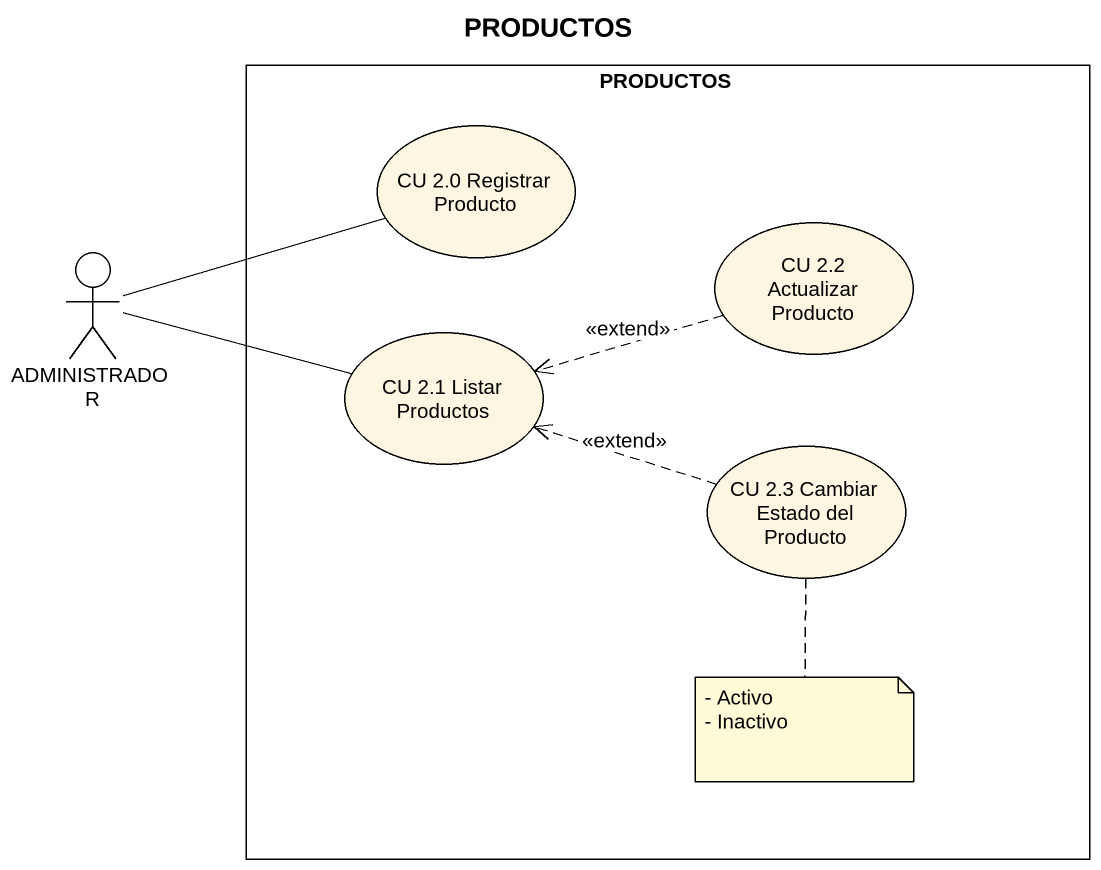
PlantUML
@startuml
title PRODUCTOS
rectangle PRODUCTOS {
  usecase "CU 2.0 Registrar Producto" as CU_2_0_Registrar_Producto
  usecase "CU 2.2 Actualizar Producto" as CU_2_2_Actualizar_Producto
  usecase "CU 2.1 Listar Productos" as CU_2_1_Listar_Productos
  usecase "CU 2.3 Cambiar Estado del Producto" as CU_2_3_Cambiar_Estado_del
}
actor ADMINISTRADOR
CU_2_2_Actualizar_Producto .left.> CU_2_1_Listar_Productos : <<extend>>
ADMINISTRADOR -right- CU_2_0_Registrar_Producto
ADMINISTRADOR -right- CU_2_1_Listar_Productos
CU_2_3_Cambiar_Estado_del .left.> CU_2_1_Listar_Productos : <<extend>>
note bottom of CU_2_3_Cambiar_Estado_del
  - Activo
  - Inactivo
end note
@enduml
